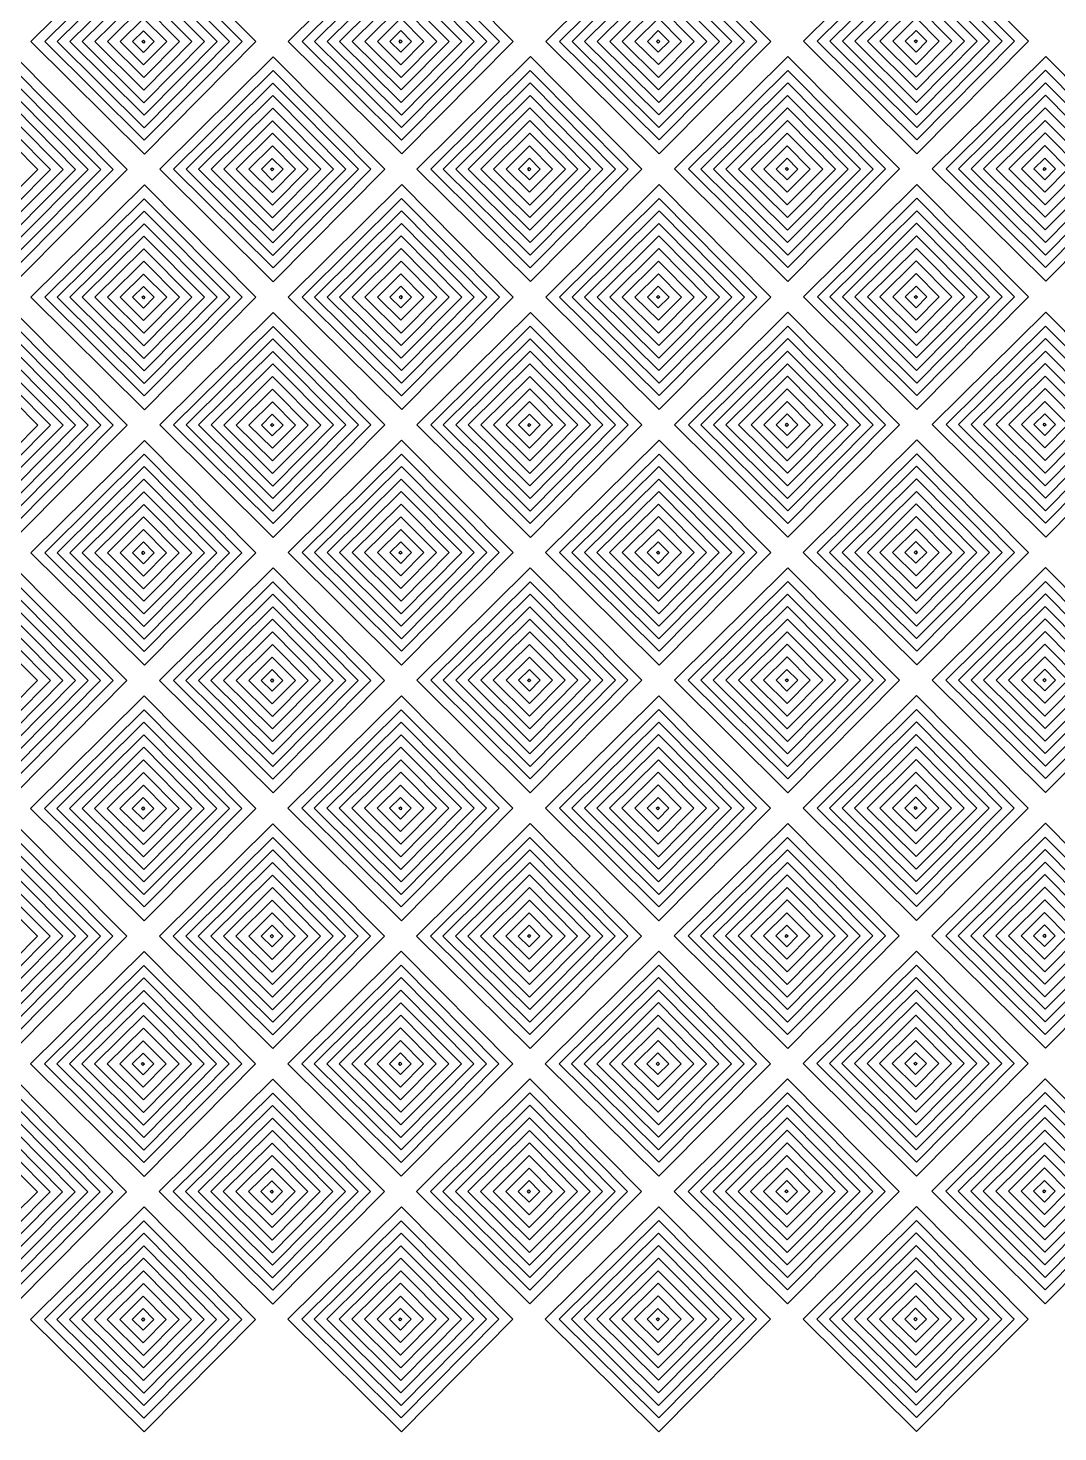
# Model space of a CAD drawing. Extents: x 32.9 to 110, y 167.1 to 219.6.
# Drawn here: x 69.25 to 88.67, y 167.11 to 193.59 of the extents above; entities that cross this region are included whole.
import ezdxf

# ---------------------------------------------------------------- set-up
doc = ezdxf.new("R2010")
doc.units = 0
doc.layers.add('Layer_1', color=7, linetype='CONTINUOUS')

msp = doc.modelspace()

# ---------------------------------------------------------------- linework, layer by layer
at = {"layer": 'Layer_1', "color": 7}
for points in [[(69.303586, 193.330631), (71.444123, 195.451624), (73.547528, 193.330631), (71.444123, 191.209384)], [(74.154842, 193.333879), (76.29537, 195.454879), (78.398783, 193.333879), (76.29537, 191.212631)], [(79.010527, 193.334794), (81.151065, 195.455794), (83.254478, 193.334794), (81.151065, 191.213554)], [(83.869883, 193.337824), (86.010413, 195.458816), (88.113825, 193.337824), (86.010413, 191.216576)], [(69.565966, 193.330616), (71.44179, 195.189319), (73.28508, 193.330616), (71.44179, 191.471696)], [(74.417221, 193.333864), (76.293045, 195.192566), (78.136335, 193.333864), (76.293045, 191.474936)], [(79.272915, 193.334779), (81.14874, 195.193481), (82.99203, 193.334779), (81.14874, 191.475859)], [(84.132262, 193.337809), (86.008087, 195.196511), (87.851377, 193.337809), (86.008087, 191.478881)], [(69.799898, 193.330601), (71.43972, 194.955454), (73.051096, 193.330601), (71.43972, 191.705554)], [(74.651153, 193.333849), (76.290967, 194.958701), (77.90235, 193.333849), (76.290967, 191.708801)], [(79.50684, 193.334771), (81.146662, 194.959616), (82.758045, 193.334771), (81.146662, 191.709724)], [(84.366195, 193.337794), (86.00601, 194.962646), (87.617392, 193.337794), (86.00601, 191.712746)], [(70.037761, 193.330586), (71.437605, 194.717651), (72.813173, 193.330586), (71.437605, 191.943356)], [(74.889016, 193.333834), (76.28886, 194.720899), (77.664428, 193.333834), (76.28886, 191.946604)], [(79.74471, 193.334749), (81.144548, 194.721821), (82.520115, 193.334749), (81.144548, 191.947519)], [(84.604057, 193.337779), (86.003895, 194.724844), (87.37947, 193.337779), (86.003895, 191.950549)], [(70.272562, 193.330571), (71.435521, 194.482916), (72.578319, 193.330571), (71.435521, 192.178091)], [(75.12381, 193.333819), (76.286775, 194.486164), (77.429565, 193.333819), (76.286775, 192.181339)], [(79.979505, 193.334734), (81.14247, 194.487086), (82.28526, 193.334734), (81.14247, 192.182254)], [(84.838853, 193.337764), (86.001818, 194.490109), (87.144607, 193.337764), (86.001818, 192.185284)], [(70.510733, 193.330556), (71.433414, 194.244806), (72.340081, 193.330556), (71.433414, 192.416194)], [(75.361987, 193.333804), (76.28466, 194.248061), (77.191335, 193.333804), (76.28466, 192.419441)], [(80.217682, 193.334719), (81.140355, 194.248976), (82.04703, 193.334719), (81.140355, 192.420364)], [(85.07703, 193.337749), (85.999703, 194.251999), (86.906378, 193.337749), (85.999703, 192.423386)], [(70.746975, 193.330541), (71.431298, 194.008616), (72.103739, 193.330541), (71.431298, 192.652391)], [(75.598222, 193.333789), (76.282545, 194.011864), (76.954995, 193.333789), (76.282545, 192.655639)], [(80.453918, 193.334704), (81.13824, 194.012779), (81.81069, 193.334704), (81.13824, 192.656554)], [(85.313265, 193.337734), (85.997587, 194.015809), (86.670038, 193.337734), (85.997587, 192.659584)], [(70.986967, 193.330526), (71.429123, 193.768646), (71.863607, 193.330526), (71.429123, 192.892354)], [(71.220712, 193.330511), (71.426963, 193.534879), (71.629635, 193.330511), (71.426963, 193.126121)], [(75.838215, 193.333774), (76.28037, 193.771894), (76.714853, 193.333774), (76.28037, 192.895601)], [(76.071967, 193.333759), (76.278217, 193.538119), (76.480882, 193.333759), (76.278217, 193.129361)], [(80.69391, 193.334689), (81.136065, 193.772809), (81.570548, 193.334689), (81.136065, 192.896524)], [(80.927662, 193.334674), (81.133905, 193.539041), (81.336578, 193.334674), (81.133905, 193.130284)], [(85.553258, 193.337719), (85.995413, 193.775831), (86.429895, 193.337719), (85.995413, 192.899546)], [(85.78701, 193.337704), (85.993252, 193.542064), (86.195925, 193.337704), (85.993252, 193.133306)], [(71.394429, 193.329521), (71.424204, 193.358996), (71.453454, 193.329521), (71.424204, 193.300046)], [(76.245675, 193.332769), (76.27545, 193.362244), (76.3047, 193.332769), (76.27545, 193.303294)], [(81.10137, 193.333691), (81.131145, 193.363166), (81.160395, 193.333691), (81.131145, 193.304216)], [(85.960718, 193.336714), (85.990492, 193.366189), (86.019742, 193.336714), (85.990492, 193.307239)], [(66.872221, 190.921189), (69.012758, 193.042189), (71.116164, 190.921189), (69.012758, 188.799941)], [(71.731568, 190.924219), (73.872106, 193.045211), (75.97551, 190.924219), (73.872106, 188.802971)], [(76.580888, 190.926694), (78.721418, 193.047694), (80.82483, 190.926694), (78.721418, 188.805446)], [(81.438517, 190.928381), (83.579048, 193.049374), (85.68246, 190.928381), (83.579048, 188.807134)], [(86.297865, 190.931411), (88.438395, 193.052404), (90.541808, 190.931411), (88.438395, 188.810156)], [(67.134608, 190.921174), (69.010432, 192.779876), (70.853722, 190.921174), (69.010432, 189.062246)], [(71.993956, 190.924204), (73.86978, 192.782899), (75.71307, 190.924204), (73.86978, 189.065276)], [(76.843267, 190.926679), (78.719092, 192.785381), (80.562382, 190.926679), (78.719092, 189.067751)], [(81.700897, 190.928366), (83.576722, 192.787069), (85.420012, 190.928366), (83.576722, 189.069439)], [(86.560245, 190.931389), (88.43607, 192.790091), (90.27936, 190.931389), (88.43607, 189.072469)], [(67.368533, 190.921159), (69.008355, 192.546011), (70.619731, 190.921159), (69.008355, 189.296111)], [(72.22788, 190.924189), (73.867702, 192.549034), (75.479077, 190.924189), (73.867702, 189.299141)], [(77.0772, 190.926664), (78.717015, 192.551516), (80.328397, 190.926664), (78.717015, 189.301624)], [(81.934822, 190.928351), (83.574645, 192.553204), (85.186028, 190.928351), (83.574645, 189.303304)], [(86.794178, 190.931381), (88.433993, 192.556226), (90.045375, 190.931381), (88.433993, 189.306334)], [(67.606396, 190.921144), (69.006242, 192.308209), (70.381808, 190.921144), (69.006242, 189.533914)], [(72.465751, 190.924174), (73.865595, 192.311231), (75.241155, 190.924174), (73.865595, 189.536936)], [(77.315062, 190.926649), (78.714907, 192.313714), (80.090475, 190.926649), (78.714907, 189.539419)], [(82.172693, 190.928336), (83.572538, 192.315401), (84.948098, 190.928336), (83.572538, 189.541106)], [(87.03204, 190.931359), (88.431885, 192.318424), (89.807453, 190.931359), (88.431885, 189.544129)], [(67.841199, 190.921129), (69.004164, 192.073474), (70.146953, 190.921129), (69.004164, 189.768649)], [(72.700547, 190.924159), (73.863511, 192.076504), (75.0063, 190.924159), (73.863511, 189.771671)], [(77.549858, 190.926634), (78.712823, 192.078979), (79.855612, 190.926634), (78.712823, 189.774154)], [(82.407488, 190.928321), (83.570452, 192.080666), (84.713242, 190.928321), (83.570452, 189.775834)], [(87.266835, 190.931344), (88.4298, 192.083696), (89.57259, 190.931344), (88.4298, 189.778864)], [(68.079376, 190.921114), (69.002048, 191.835364), (69.908715, 190.921114), (69.002048, 190.006751)], [(72.938723, 190.924144), (73.861396, 191.838394), (74.768063, 190.924144), (73.861396, 190.009781)], [(77.788035, 190.926619), (78.710708, 191.840869), (79.617383, 190.926619), (78.710708, 190.012256)], [(82.645665, 190.928306), (83.568338, 191.842556), (84.475013, 190.928306), (83.568338, 190.013944)], [(87.505012, 190.931329), (88.427685, 191.845586), (89.33436, 190.931329), (88.427685, 190.016974)], [(68.315611, 190.921099), (68.999933, 191.599174), (69.672376, 190.921099), (68.999933, 190.242949)], [(73.174959, 190.924129), (73.859281, 191.602196), (74.531732, 190.924129), (73.859281, 190.245971)], [(78.02427, 190.926604), (78.708592, 191.604671), (79.381043, 190.926604), (78.708592, 190.248454)], [(82.8819, 190.928291), (83.566223, 191.606359), (84.238673, 190.928291), (83.566223, 190.250141)], [(87.741255, 190.931314), (88.42557, 191.609389), (89.09802, 190.931314), (88.42557, 190.253164)], [(68.555604, 190.921084), (68.997758, 191.359204), (69.432241, 190.921084), (68.997758, 190.482911)], [(73.414951, 190.924106), (73.857106, 191.362226), (74.291588, 190.924106), (73.857106, 190.485941)], [(78.264263, 190.926589), (78.706418, 191.364709), (79.1409, 190.926589), (78.706418, 190.488416)], [(78.498015, 190.926574), (78.704265, 191.130934), (78.906937, 190.926574), (78.704265, 190.722176)], [(83.121893, 190.928276), (83.564048, 191.366396), (83.99853, 190.928276), (83.564048, 190.490104)], [(83.355645, 190.928261), (83.561895, 191.132621), (83.764567, 190.928261), (83.561895, 190.723864)], [(87.981247, 190.931299), (88.423395, 191.369419), (88.857885, 190.931299), (88.423395, 190.493126)], [(88.214992, 190.931284), (88.421243, 191.135651), (88.623915, 190.931284), (88.421243, 190.726894)], [(73.648694, 190.924091), (73.854946, 191.128459), (74.057619, 190.924091), (73.854946, 190.719701)], [(73.822411, 190.923109), (73.852186, 190.952584), (73.881436, 190.923109), (73.852186, 190.893634)], [(78.671723, 190.925584), (78.701497, 190.955059), (78.730747, 190.925584), (78.701497, 190.896109)], [(83.529353, 190.927271), (83.559128, 190.956746), (83.588378, 190.927271), (83.559128, 190.897796)], [(88.3887, 190.930301), (88.418475, 190.959776), (88.447725, 190.930301), (88.418475, 190.900826)], [(69.303759, 188.509781), (71.444296, 190.630774), (73.547694, 188.509781), (71.444296, 186.388534)], [(74.155006, 188.513029), (76.295535, 190.634021), (78.398948, 188.513029), (76.295535, 186.391781)], [(79.010693, 188.513944), (81.15123, 190.634944), (83.254635, 188.513944), (81.15123, 186.392696)], [(83.870047, 188.516974), (86.010577, 190.637966), (88.11399, 188.516974), (86.010577, 186.395726)], [(69.566139, 188.509766), (71.441963, 190.368469), (73.285246, 188.509766), (71.441963, 186.650839)], [(74.417386, 188.513014), (76.29321, 190.371716), (78.1365, 188.513014), (76.29321, 186.654086)], [(79.27308, 188.513929), (81.148905, 190.372631), (82.992195, 188.513929), (81.148905, 186.655001)], [(84.132428, 188.516959), (86.008252, 190.375661), (87.851542, 188.516959), (86.008252, 186.658031)], [(69.800071, 188.509751), (71.439892, 190.134596), (73.051261, 188.509751), (71.439892, 186.884704)], [(74.651318, 188.512999), (76.291133, 190.137851), (77.902515, 188.512999), (76.291133, 186.887951)], [(79.507005, 188.513914), (81.146828, 190.138766), (82.758202, 188.513914), (81.146828, 186.888874)], [(84.366353, 188.516944), (86.006175, 190.141789), (87.617558, 188.516944), (86.006175, 186.891896)], [(70.037934, 188.509736), (71.437777, 189.896801), (72.813338, 188.509736), (71.437777, 187.122506)], [(74.889181, 188.512984), (76.289025, 189.900049), (77.664585, 188.512984), (76.289025, 187.125746)], [(79.744875, 188.513899), (81.14472, 189.900964), (82.52028, 188.513899), (81.14472, 187.126669)], [(84.604222, 188.516929), (86.00406, 189.903994), (87.379627, 188.516929), (86.00406, 187.129691)], [(70.272735, 188.509721), (71.435694, 189.662066), (72.578483, 188.509721), (71.435694, 187.357234)], [(75.123975, 188.512969), (76.28694, 189.665314), (77.42973, 188.512969), (76.28694, 187.360489)], [(79.97967, 188.513884), (81.142635, 189.666229), (82.285425, 188.513884), (81.142635, 187.361404)], [(84.839017, 188.516914), (86.001982, 189.669259), (87.144772, 188.516914), (86.001982, 187.364426)], [(70.510906, 188.509706), (71.433587, 189.423956), (72.340253, 188.509706), (71.433587, 187.595344)], [(75.362153, 188.512954), (76.284825, 189.427204), (77.1915, 188.512954), (76.284825, 187.598591)], [(80.217848, 188.513869), (81.14052, 189.428126), (82.047195, 188.513869), (81.14052, 187.599506)], [(85.077195, 188.516899), (85.999868, 189.431149), (86.906543, 188.516899), (85.999868, 187.602536)], [(70.747148, 188.509691), (71.431471, 189.187759), (72.103913, 188.509691), (71.431471, 187.831534)], [(75.598388, 188.512939), (76.28271, 189.191006), (76.95516, 188.512939), (76.28271, 187.834781)], [(80.454082, 188.513854), (81.138405, 189.191929), (81.810847, 188.513854), (81.138405, 187.835704)], [(85.31343, 188.516884), (85.997752, 189.194951), (86.670203, 188.516884), (85.997752, 187.838726)], [(70.98714, 188.509676), (71.429296, 188.947796), (71.863771, 188.509676), (71.429296, 188.071504)], [(75.83838, 188.512924), (76.280535, 188.951036), (76.715018, 188.512924), (76.280535, 188.074751)], [(80.694075, 188.513839), (81.13623, 188.951959), (81.570713, 188.513839), (81.13623, 188.075666)], [(85.553422, 188.516869), (85.995577, 188.954981), (86.43006, 188.516869), (85.995577, 188.078696)], [(71.220885, 188.509654), (71.427135, 188.714021), (71.629807, 188.509654), (71.427135, 188.305264)], [(71.394593, 188.508671), (71.424368, 188.538146), (71.453618, 188.508671), (71.424368, 188.479196)], [(76.072132, 188.512909), (76.278382, 188.717269), (76.481047, 188.512909), (76.278382, 188.308511)], [(76.24584, 188.511919), (76.275615, 188.541394), (76.304865, 188.511919), (76.275615, 188.482444)], [(80.92782, 188.513824), (81.13407, 188.718184), (81.336743, 188.513824), (81.13407, 188.309434)], [(81.101535, 188.512841), (81.13131, 188.542316), (81.16056, 188.512841), (81.13131, 188.483366)], [(85.787175, 188.516846), (85.993418, 188.721214), (86.19609, 188.516846), (85.993418, 188.312456)], [(85.960882, 188.515864), (85.990657, 188.545339), (86.019907, 188.515864), (85.990657, 188.486389)], [(66.872221, 186.098006), (69.012758, 188.218999), (71.11617, 186.098006), (69.012758, 183.976759)], [(71.731576, 186.101029), (73.872097, 188.222029), (75.97551, 186.101029), (73.872097, 183.979781)], [(76.58088, 186.103511), (78.72141, 188.224504), (80.824822, 186.103511), (78.72141, 183.982264)], [(81.43851, 186.105199), (83.57904, 188.226191), (85.682453, 186.105199), (83.57904, 183.983951)], [(86.297858, 186.108221), (88.438395, 188.229214), (90.5418, 186.108221), (88.438395, 183.986974)], [(67.134608, 186.097991), (69.010432, 187.956694), (70.853722, 186.097991), (69.010432, 184.239064)], [(71.993956, 186.101014), (73.869774, 187.959716), (75.713063, 186.101014), (73.869774, 184.242094)], [(76.84326, 186.103496), (78.719085, 187.962191), (80.562375, 186.103496), (78.719085, 184.244569)], [(81.70089, 186.105176), (83.576715, 187.963879), (85.420005, 186.105176), (83.576715, 184.246256)], [(86.560237, 186.108206), (88.436062, 187.966909), (90.279352, 186.108206), (88.436062, 184.249286)], [(67.368533, 186.097976), (69.008355, 187.722821), (70.619731, 186.097976), (69.008355, 184.472929)], [(72.227888, 186.100999), (73.867696, 187.725851), (75.479078, 186.100999), (73.867696, 184.475959)], [(77.077192, 186.103481), (78.717007, 187.728326), (80.32839, 186.103481), (78.717007, 184.478434)], [(81.934822, 186.105169), (83.574637, 187.730014), (85.18602, 186.105169), (83.574637, 184.480121)], [(86.79417, 186.108191), (88.433993, 187.733044), (90.045367, 186.108191), (88.433993, 184.483144)], [(67.606404, 186.097961), (69.006248, 187.485026), (70.381808, 186.097961), (69.006248, 184.710724)], [(72.465751, 186.100984), (73.865589, 187.488049), (75.241148, 186.100984), (73.865589, 184.713754)], [(77.315055, 186.103466), (78.7149, 187.490531), (80.090468, 186.103466), (78.7149, 184.716229)], [(82.172685, 186.105146), (83.57253, 187.492219), (84.94809, 186.105146), (83.57253, 184.717916)], [(87.032032, 186.108176), (88.431877, 187.495241), (89.807445, 186.108176), (88.431877, 184.720946)], [(67.841199, 186.097946), (69.004164, 187.250291), (70.146953, 186.097946), (69.004164, 184.945459)], [(72.700538, 186.100969), (73.863503, 187.253314), (75.006293, 186.100969), (73.863503, 184.948489)], [(77.54985, 186.103451), (78.712815, 187.255796), (79.855605, 186.103451), (78.712815, 184.950971)], [(82.40748, 186.105139), (83.570445, 187.257484), (84.713242, 186.105139), (83.570445, 184.952651)], [(87.266835, 186.108161), (88.429793, 187.260506), (89.57259, 186.108161), (88.429793, 184.955681)], [(68.079376, 186.097931), (69.002048, 187.012181), (69.908723, 186.097931), (69.002048, 185.183569)], [(72.938715, 186.100954), (73.861388, 187.015211), (74.768063, 186.100954), (73.861388, 185.186591)], [(77.788027, 186.103436), (78.710707, 187.017686), (79.617375, 186.103436), (78.710707, 185.189074)], [(82.645657, 186.105124), (83.568337, 187.019374), (84.475005, 186.105124), (83.568337, 185.190761)], [(87.505005, 186.108146), (88.427685, 187.022396), (89.334352, 186.108146), (88.427685, 185.193784)], [(68.315611, 186.097916), (68.999933, 186.775984), (69.672382, 186.097916), (68.999933, 185.419766)], [(73.174951, 186.100939), (73.859273, 186.779014), (74.531723, 186.100939), (73.859273, 185.422789)], [(78.02427, 186.103414), (78.708585, 186.781489), (79.381035, 186.103414), (78.708585, 185.425264)], [(82.8819, 186.105101), (83.566215, 186.783176), (84.238665, 186.105101), (83.566215, 185.426951)], [(87.741248, 186.108131), (88.42557, 186.786206), (89.098013, 186.108131), (88.42557, 185.429981)], [(68.555604, 186.097901), (68.997758, 186.536014), (69.432241, 186.097901), (68.997758, 185.659729)], [(73.414943, 186.100924), (73.857097, 186.539044), (74.291581, 186.100924), (73.857097, 185.662751)], [(78.264263, 186.103406), (78.70641, 186.541519), (79.1409, 186.103406), (78.70641, 185.665234)], [(83.121893, 186.105086), (83.56404, 186.543206), (83.99853, 186.105086), (83.56404, 185.666921)], [(87.98124, 186.108116), (88.423395, 186.546236), (88.857878, 186.108116), (88.423395, 185.669944)], [(73.648694, 186.100909), (73.854946, 186.305276), (74.057611, 186.100909), (73.854946, 185.896519)], [(73.822402, 186.099926), (73.852177, 186.129401), (73.881428, 186.099926), (73.852177, 186.070451)], [(78.498007, 186.103384), (78.704258, 186.307751), (78.90693, 186.103384), (78.704258, 185.898994)], [(78.671715, 186.102401), (78.70149, 186.131876), (78.73074, 186.102401), (78.70149, 186.072926)], [(83.355638, 186.105071), (83.561888, 186.309439), (83.76456, 186.105071), (83.561888, 185.900681)], [(83.529345, 186.104089), (83.55912, 186.133564), (83.58837, 186.104089), (83.55912, 186.074614)], [(88.214985, 186.108101), (88.421235, 186.312461), (88.623908, 186.108101), (88.421235, 185.903704)], [(88.388693, 186.107111), (88.418467, 186.136586), (88.447717, 186.107111), (88.418467, 186.077636)], [(69.301748, 183.690596), (71.442294, 185.811589), (73.54569, 183.690596), (71.442294, 181.569349)], [(74.153004, 183.693844), (76.293532, 185.814836), (78.396945, 183.693844), (76.293532, 181.572596)], [(79.00869, 183.694759), (81.149227, 185.815751), (83.25264, 183.694759), (81.149227, 181.573511)], [(83.868045, 183.697789), (86.008575, 185.818781), (88.111987, 183.697789), (86.008575, 181.576534)], [(69.564128, 183.690581), (71.43996, 185.549284), (73.283243, 183.690581), (71.43996, 181.831654)], [(69.798068, 183.690566), (71.437891, 185.315411), (73.049258, 183.690566), (71.437891, 182.065519)], [(74.415384, 183.693821), (76.291207, 185.552524), (78.134497, 183.693821), (76.291207, 181.834901)], [(74.649316, 183.693814), (76.28913, 185.318666), (77.900513, 183.693814), (76.28913, 182.068766)], [(79.271078, 183.694744), (81.146902, 185.553446), (82.990192, 183.694744), (81.146902, 181.835816)], [(79.505003, 183.694729), (81.144825, 185.319581), (82.756208, 183.694729), (81.144825, 182.069681)], [(84.130425, 183.697766), (86.00625, 185.556469), (87.84954, 183.697766), (86.00625, 181.838846)], [(84.364357, 183.697751), (86.004172, 185.322604), (87.615555, 183.697751), (86.004172, 182.072711)], [(70.035923, 183.690551), (71.435775, 185.077616), (72.811336, 183.690551), (71.435775, 182.303314)], [(74.887179, 183.693791), (76.287022, 185.080864), (77.66259, 183.693791), (76.287022, 182.306561)], [(79.742873, 183.694714), (81.14271, 185.081779), (82.518278, 183.694714), (81.14271, 182.307484)], [(84.60222, 183.697736), (86.002058, 185.084809), (87.377633, 183.697736), (86.002058, 182.310506)], [(70.270733, 183.690536), (71.433689, 184.842881), (72.576481, 183.690536), (71.433689, 182.538049)], [(75.121972, 183.693784), (76.284937, 184.846129), (77.427727, 183.693784), (76.284937, 182.541296)], [(79.977667, 183.694699), (81.140632, 184.847044), (82.283422, 183.694699), (81.140632, 182.542211)], [(84.837015, 183.697721), (85.99998, 184.850074), (87.14277, 183.697721), (85.99998, 182.545241)], [(70.508903, 183.690521), (71.431582, 184.604771), (72.338251, 183.690521), (71.431582, 182.776159)], [(75.36015, 183.693769), (76.282823, 184.608019), (77.189498, 183.693769), (76.282823, 182.779406)], [(80.215845, 183.694684), (81.138518, 184.608934), (82.045192, 183.694684), (81.138518, 182.780321)], [(85.075192, 183.697706), (85.997865, 184.611964), (86.90454, 183.697706), (85.997865, 182.783351)], [(70.745145, 183.690506), (71.429469, 184.368574), (72.10191, 183.690506), (71.429469, 183.012349)], [(75.596385, 183.693746), (76.280708, 184.371821), (76.953158, 183.693746), (76.280708, 183.015596)], [(80.45208, 183.694669), (81.136403, 184.372744), (81.808853, 183.694669), (81.136403, 183.016519)], [(85.311428, 183.697691), (85.99575, 184.375766), (86.6682, 183.697691), (85.99575, 183.019541)], [(70.985138, 183.690484), (71.427294, 184.128604), (71.861775, 183.690484), (71.427294, 183.252319)], [(75.836377, 183.693731), (76.278533, 184.131851), (76.713015, 183.693731), (76.278533, 183.255566)], [(80.692072, 183.694654), (81.134227, 184.132774), (81.56871, 183.694654), (81.134227, 183.256481)], [(85.55142, 183.697676), (85.993575, 184.135796), (86.428058, 183.697676), (85.993575, 183.259504)], [(71.218883, 183.690469), (71.425133, 183.894836), (71.627805, 183.690469), (71.425133, 183.486079)], [(71.392597, 183.689486), (71.422372, 183.718961), (71.451622, 183.689486), (71.422372, 183.660011)], [(76.07013, 183.693716), (76.27638, 183.898084), (76.479045, 183.693716), (76.27638, 183.489326)], [(76.243837, 183.692734), (76.273612, 183.722209), (76.302863, 183.692734), (76.273612, 183.663259)], [(80.925825, 183.694631), (81.132068, 183.898999), (81.33474, 183.694631), (81.132068, 183.490249)], [(81.099533, 183.693649), (81.129307, 183.723124), (81.158558, 183.693649), (81.129307, 183.664174)], [(85.785173, 183.697661), (85.991415, 183.902029), (86.194087, 183.697661), (85.991415, 183.493271)], [(85.95888, 183.696679), (85.988655, 183.726154), (86.017905, 183.696679), (85.988655, 183.667204)], [(66.870391, 181.281154), (69.010928, 183.402146), (71.114333, 181.281154), (69.010928, 179.159906)], [(71.729738, 181.284176), (73.870268, 183.405176), (75.973673, 181.284176), (73.870268, 179.162929)], [(76.57905, 181.286659), (78.71958, 183.407651), (80.822992, 181.286659), (78.71958, 179.165404)], [(81.43668, 181.288346), (83.57721, 183.409339), (85.680622, 181.288346), (83.57721, 179.167091)], [(86.296027, 181.291369), (88.436557, 183.412361), (90.53997, 181.291369), (88.436557, 179.170121)], [(67.132771, 181.281139), (69.008602, 183.139834), (70.851892, 181.281139), (69.008602, 179.422211)], [(71.992126, 181.284161), (73.867942, 183.142864), (75.711232, 181.284161), (73.867942, 179.425241)], [(76.84143, 181.286644), (78.717255, 183.145339), (80.560545, 181.286644), (78.717255, 179.427716)], [(81.69906, 181.288331), (83.574885, 183.147026), (85.418175, 181.288331), (83.574885, 179.429404)], [(86.558408, 181.291354), (88.434232, 183.150056), (90.277522, 181.291354), (88.434232, 179.432426)], [(67.366703, 181.281124), (69.006525, 182.905969), (70.617901, 181.281124), (69.006525, 179.656076)], [(67.604567, 181.281109), (69.00441, 182.668174), (70.379978, 181.281109), (69.00441, 179.893871)], [(72.226051, 181.284146), (73.865864, 182.908999), (75.47724, 181.284146), (73.865864, 179.659099)], [(72.463913, 181.284131), (73.863758, 182.671196), (75.239317, 181.284131), (73.863758, 179.896901)], [(77.075362, 181.286621), (78.715177, 182.911474), (80.32656, 181.286621), (78.715177, 179.661581)], [(77.313225, 181.286614), (78.71307, 182.673679), (80.088638, 181.286614), (78.71307, 179.899376)], [(81.932985, 181.288309), (83.572807, 182.913161), (85.18419, 181.288309), (83.572807, 179.663269)], [(82.170855, 181.288301), (83.5707, 182.675359), (84.94626, 181.288301), (83.5707, 179.901064)], [(86.79234, 181.291339), (88.432155, 182.916191), (90.043537, 181.291339), (88.432155, 179.666291)], [(87.030203, 181.291324), (88.430048, 182.678389), (89.805615, 181.291324), (88.430048, 179.904094)], [(67.839367, 181.281094), (69.002332, 182.433439), (70.145124, 181.281094), (69.002332, 180.128606)], [(72.698709, 181.284116), (73.861673, 182.436461), (75.004463, 181.284116), (73.861673, 180.131636)], [(77.54802, 181.286599), (78.710985, 182.438944), (79.853775, 181.286599), (78.710985, 180.134111)], [(82.40565, 181.288279), (83.568615, 182.440631), (84.711405, 181.288279), (83.568615, 180.135799)], [(87.264997, 181.291309), (88.427962, 182.443654), (89.570752, 181.291309), (88.427962, 180.138821)], [(68.077546, 181.281079), (69.000219, 182.195329), (69.906886, 181.281079), (69.000219, 180.366716)], [(72.936886, 181.284101), (73.859558, 182.198351), (74.766225, 181.284101), (73.859558, 180.369739)], [(77.786198, 181.286584), (78.70887, 182.200834), (79.615545, 181.286584), (78.70887, 180.372221)], [(82.643828, 181.288264), (83.5665, 182.202521), (84.473175, 181.288264), (83.5665, 180.373909)], [(87.503175, 181.291294), (88.425848, 182.205544), (89.332523, 181.291294), (88.425848, 180.376931)], [(68.31378, 181.281064), (68.998103, 181.959131), (69.670544, 181.281064), (68.998103, 180.602906)], [(73.173121, 181.284086), (73.857443, 181.962161), (74.529894, 181.284086), (73.857443, 180.605936)], [(78.022433, 181.286569), (78.706755, 181.964636), (79.379205, 181.286569), (78.706755, 180.608411)], [(82.880062, 181.288249), (83.564385, 181.966324), (84.236835, 181.288249), (83.564385, 180.610099)], [(87.739418, 181.291279), (88.423732, 181.969346), (89.096182, 181.291279), (88.423732, 180.613121)], [(68.553772, 181.281041), (68.995928, 181.719161), (69.430411, 181.281041), (68.995928, 180.842876)], [(73.413113, 181.284071), (73.855268, 181.722191), (74.289751, 181.284071), (73.855268, 180.845899)], [(78.262425, 181.286546), (78.70458, 181.724666), (79.139063, 181.286546), (78.70458, 180.848381)], [(83.120055, 181.288234), (83.56221, 181.726354), (83.996693, 181.288234), (83.56221, 180.850061)], [(87.97941, 181.291264), (88.421558, 181.729384), (88.856047, 181.291264), (88.421558, 180.853091)], [(73.646859, 181.284056), (73.853109, 181.488416), (74.055782, 181.284056), (73.853109, 181.079666)], [(78.496178, 181.286531), (78.702427, 181.490899), (78.9051, 181.286531), (78.702427, 181.082141)], [(83.353807, 181.288219), (83.560057, 181.492586), (83.76273, 181.288219), (83.560057, 181.083829)], [(88.213155, 181.291241), (88.419405, 181.495609), (88.622078, 181.291241), (88.419405, 181.086851)], [(73.820573, 181.283074), (73.850348, 181.312549), (73.879598, 181.283074), (73.850348, 181.253599)], [(78.669885, 181.285549), (78.69966, 181.315024), (78.72891, 181.285549), (78.69966, 181.256074)], [(83.527515, 181.287236), (83.55729, 181.316711), (83.58654, 181.287236), (83.55729, 181.257761)], [(88.386862, 181.290259), (88.416637, 181.319734), (88.445887, 181.290259), (88.416637, 181.260784)], [(69.298284, 178.871044), (71.438822, 180.992036), (73.542219, 178.871044), (71.438822, 176.749796)], [(74.149531, 178.874291), (76.29006, 180.995284), (78.393473, 178.874291), (76.29006, 176.753044)], [(79.005218, 178.875206), (81.145755, 180.996206), (83.249167, 178.875206), (81.145755, 176.753959)], [(83.86458, 178.878236), (86.005102, 180.999229), (88.108515, 178.878236), (86.005102, 176.756989)], [(69.560664, 178.871029), (71.436496, 180.729731), (73.279771, 178.871029), (71.436496, 177.012101)], [(74.411911, 178.874276), (76.287735, 180.732979), (78.131025, 178.874276), (76.287735, 177.015349)], [(79.267612, 178.875191), (81.14343, 180.733894), (82.98672, 178.875191), (81.14343, 177.016271)], [(84.12696, 178.878221), (86.002778, 180.736916), (87.846068, 178.878221), (86.002778, 177.019294)], [(69.794596, 178.871014), (71.434426, 180.495866), (73.045786, 178.871014), (71.434426, 177.245966)], [(74.645843, 178.874261), (76.285657, 180.499106), (77.89704, 178.874261), (76.285657, 177.249214)], [(79.50153, 178.875176), (81.141352, 180.500029), (82.752727, 178.875176), (81.141352, 177.250129)], [(84.360878, 178.878206), (86.0007, 180.503051), (87.61209, 178.878206), (86.0007, 177.253159)], [(70.032459, 178.870999), (71.432311, 180.258064), (72.807863, 178.870999), (71.432311, 177.483761)], [(70.267268, 178.870984), (71.430219, 180.023329), (72.573008, 178.870984), (71.430219, 177.718504)], [(74.883706, 178.874246), (76.28355, 180.261311), (77.65911, 178.874246), (76.28355, 177.487016)], [(75.1185, 178.874231), (76.281465, 180.026576), (77.424255, 178.874231), (76.281465, 177.721744)], [(79.739407, 178.875161), (81.139245, 180.262226), (82.514805, 178.875161), (81.139245, 177.487931)], [(79.974195, 178.875146), (81.137168, 180.027491), (82.279957, 178.875146), (81.137168, 177.722666)], [(84.598755, 178.878191), (85.998593, 180.265256), (87.374152, 178.878191), (85.998593, 177.490954)], [(84.83355, 178.878176), (85.996515, 180.030521), (87.139297, 178.878176), (85.996515, 177.725689)], [(70.505431, 178.870969), (71.428111, 179.785219), (72.334778, 178.870969), (71.428111, 177.956606)], [(75.356678, 178.874216), (76.27935, 179.788466), (77.186025, 178.874216), (76.27935, 177.959854)], [(80.212373, 178.875131), (81.135053, 179.789381), (82.04172, 178.875131), (81.135053, 177.960776)], [(85.07172, 178.878161), (85.994393, 179.792411), (86.901068, 178.878161), (85.994393, 177.963799)], [(70.741681, 178.870954), (71.425996, 179.549021), (72.098437, 178.870954), (71.425996, 178.192796)], [(75.592912, 178.874201), (76.277235, 179.552269), (76.949685, 178.874201), (76.277235, 178.196044)], [(80.448607, 178.875116), (81.13293, 179.553191), (81.80538, 178.875116), (81.13293, 178.196966)], [(85.307963, 178.878146), (85.992278, 179.556214), (86.664727, 178.878146), (85.992278, 178.199989)], [(70.981665, 178.870939), (71.423821, 179.309051), (71.858296, 178.870939), (71.423821, 178.432766)], [(75.832905, 178.874186), (76.27506, 179.312306), (76.709542, 178.874186), (76.27506, 178.436014)], [(80.688608, 178.875101), (81.130755, 179.313221), (81.565245, 178.875101), (81.130755, 178.436929)], [(85.547955, 178.878124), (85.990103, 179.316244), (86.424592, 178.878124), (85.990103, 178.439959)], [(71.215418, 178.870924), (71.421668, 179.075284), (71.624341, 178.870924), (71.421668, 178.666526)], [(76.066665, 178.874164), (76.272915, 179.078531), (76.475572, 178.874164), (76.272915, 178.669774)], [(80.922345, 178.875086), (81.128595, 179.079454), (81.331275, 178.875086), (81.128595, 178.670696)], [(85.7817, 178.878109), (85.987943, 179.082476), (86.190623, 178.878109), (85.987943, 178.673719)], [(71.389118, 178.869934), (71.418893, 178.899409), (71.448143, 178.869934), (71.418893, 178.840459)], [(76.240365, 178.873181), (76.27014, 178.902656), (76.29939, 178.873181), (76.27014, 178.843706)], [(81.09606, 178.874104), (81.125835, 178.903579), (81.155085, 178.874104), (81.125835, 178.844629)], [(85.955407, 178.877126), (85.985182, 178.906601), (86.014432, 178.877126), (85.985182, 178.847651)], [(66.866746, 176.459269), (69.007283, 178.580261), (71.110695, 176.459269), (69.007283, 174.338021)], [(71.726101, 176.462291), (73.866631, 178.583291), (75.970035, 176.462291), (73.866631, 174.341044)], [(76.575405, 176.464774), (78.715942, 178.585766), (80.819347, 176.464774), (78.715942, 174.343526)], [(81.433035, 176.466461), (83.573565, 178.587454), (85.676985, 176.466461), (83.573565, 174.345214)], [(86.292383, 176.469484), (88.43292, 178.590484), (90.536333, 176.469484), (88.43292, 174.348236)], [(67.129134, 176.459254), (69.004966, 178.317949), (70.848247, 176.459254), (69.004966, 174.600326)], [(71.988481, 176.462276), (73.864299, 178.320979), (75.707588, 176.462276), (73.864299, 174.603356)], [(76.837785, 176.464759), (78.71361, 178.323454), (80.5569, 176.464759), (78.71361, 174.605831)], [(81.695415, 176.466446), (83.571247, 178.325141), (85.414537, 176.466446), (83.571247, 174.607519)], [(86.554763, 176.469469), (88.430595, 178.328171), (90.273885, 176.469469), (88.430595, 174.610541)], [(67.363066, 176.459239), (69.00288, 178.084091), (70.614256, 176.459239), (69.00288, 174.834191)], [(72.222413, 176.462261), (73.862222, 178.087114), (75.473602, 176.462261), (73.862222, 174.837221)], [(77.071725, 176.464744), (78.711532, 178.089589), (80.322915, 176.464744), (78.711532, 174.839696)], [(81.929348, 176.466431), (83.56917, 178.091276), (85.180545, 176.466431), (83.56917, 174.841384)], [(86.788695, 176.469454), (88.428525, 178.094306), (90.039893, 176.469454), (88.428525, 174.844406)], [(67.600929, 176.459224), (69.000772, 177.846289), (70.376333, 176.459224), (69.000772, 175.071986)], [(72.460277, 176.462246), (73.860114, 177.849311), (75.23568, 176.462246), (73.860114, 175.075016)], [(77.30958, 176.464729), (78.709425, 177.851794), (80.084993, 176.464729), (78.709425, 175.077491)], [(82.16721, 176.466416), (83.567063, 177.853481), (84.942615, 176.466416), (83.567063, 175.079179)], [(87.026557, 176.469439), (88.42641, 177.856504), (89.80197, 176.469439), (88.42641, 175.082209)], [(67.835722, 176.459209), (68.998689, 177.611554), (70.141478, 176.459209), (68.998689, 175.306721)], [(68.073901, 176.459194), (68.996573, 177.373444), (69.903248, 176.459194), (68.996573, 175.544831)], [(72.695063, 176.462231), (73.858028, 177.614576), (75.000817, 176.462231), (73.858028, 175.309751)], [(72.933248, 176.462216), (73.855913, 177.376474), (74.762596, 176.462216), (73.855913, 175.547861)], [(77.544375, 176.464714), (78.70734, 177.617059), (79.850137, 176.464714), (78.70734, 175.312226)], [(77.78256, 176.464699), (78.705233, 177.378949), (79.611908, 176.464699), (78.705233, 175.550336)], [(82.402005, 176.466394), (83.56497, 177.618746), (84.707767, 176.466394), (83.56497, 175.313914)], [(82.640182, 176.466379), (83.562862, 177.380636), (84.46953, 176.466379), (83.562862, 175.552024)], [(87.261368, 176.469424), (88.424318, 177.621769), (89.567115, 176.469424), (88.424318, 175.316944)], [(87.49953, 176.469409), (88.42221, 177.383659), (89.328877, 176.469409), (88.42221, 175.555046)], [(68.310136, 176.459179), (68.994458, 177.137246), (69.666907, 176.459179), (68.994458, 175.781021)], [(73.169476, 176.462201), (73.853806, 177.140276), (74.526249, 176.462201), (73.853806, 175.784051)], [(78.018795, 176.464684), (78.703117, 177.142751), (79.37556, 176.464684), (78.703117, 175.786526)], [(82.876432, 176.466371), (83.56074, 177.144439), (84.233197, 176.466371), (83.56074, 175.788214)], [(87.73578, 176.469394), (88.420095, 177.147461), (89.092545, 176.469394), (88.420095, 175.791244)], [(68.550129, 176.459164), (68.992283, 176.897276), (69.426766, 176.459164), (68.992283, 176.020991)], [(73.409468, 176.462186), (73.851631, 176.900306), (74.286106, 176.462186), (73.851631, 176.024014)], [(78.258787, 176.464669), (78.700942, 176.902781), (79.135425, 176.464669), (78.700942, 176.026496)], [(83.116425, 176.466349), (83.558565, 176.904469), (83.993055, 176.466349), (83.558565, 176.028176)], [(87.975773, 176.469379), (88.41792, 176.907499), (88.852402, 176.469379), (88.41792, 176.031206)], [(73.64322, 176.462171), (73.84947, 176.666539), (74.052136, 176.462171), (73.84947, 176.257781)], [(78.492533, 176.464646), (78.698783, 176.669014), (78.901455, 176.464646), (78.698783, 176.260256)], [(83.350162, 176.466334), (83.556413, 176.670701), (83.759093, 176.466334), (83.556413, 176.261944)], [(88.209518, 176.469364), (88.415768, 176.673724), (88.61844, 176.469364), (88.415768, 176.264966)], [(73.816928, 176.461189), (73.846703, 176.490664), (73.875953, 176.461189), (73.846703, 176.431714)], [(78.666247, 176.463664), (78.696022, 176.493139), (78.725272, 176.463664), (78.696022, 176.434189)], [(83.52387, 176.465351), (83.553645, 176.494826), (83.582895, 176.465351), (83.553645, 176.435876)], [(88.383218, 176.468374), (88.412993, 176.497849), (88.442242, 176.468374), (88.412993, 176.438899)], [(69.296273, 174.051859), (71.436819, 176.172851), (73.540215, 174.051859), (71.436819, 171.930611)], [(74.147529, 174.055106), (76.288058, 176.176099), (78.39147, 174.055106), (76.288058, 171.933851)], [(79.003223, 174.056021), (81.143753, 176.177021), (83.247165, 174.056021), (81.143753, 171.934774)], [(83.862578, 174.059044), (86.0031, 176.180044), (88.106513, 174.059044), (86.0031, 171.937796)], [(69.558654, 174.051844), (71.434493, 175.910539), (73.277768, 174.051844), (71.434493, 172.192916)], [(74.409909, 174.055091), (76.28574, 175.913794), (78.129023, 174.055091), (76.28574, 172.196164)], [(79.265602, 174.056006), (81.141427, 175.914709), (82.984717, 174.056006), (81.141427, 172.197079)], [(84.124958, 174.059036), (86.000775, 175.917731), (87.844065, 174.059036), (86.000775, 172.200109)], [(69.792593, 174.051829), (71.432416, 175.676681), (73.043784, 174.051829), (71.432416, 172.426781)], [(74.643841, 174.055076), (76.283655, 175.679921), (77.895038, 174.055076), (76.283655, 172.430029)], [(79.499527, 174.055991), (81.13935, 175.680844), (82.750732, 174.055991), (81.13935, 172.430944)], [(84.358882, 174.059014), (85.998697, 175.683866), (87.610088, 174.059014), (85.998697, 172.433974)], [(70.030449, 174.051806), (71.430308, 175.438879), (72.805861, 174.051806), (71.430308, 172.664576)], [(74.881704, 174.055054), (76.281555, 175.442126), (77.657115, 174.055054), (76.281555, 172.667824)], [(79.737398, 174.055976), (81.137235, 175.443041), (82.51281, 174.055976), (81.137235, 172.668739)], [(84.596753, 174.058999), (85.996583, 175.446071), (87.372165, 174.058999), (85.996583, 172.671769)], [(70.265266, 174.051791), (71.428215, 175.204144), (72.571007, 174.051791), (71.428215, 172.899311)], [(75.116498, 174.055046), (76.279462, 175.207391), (77.422252, 174.055046), (76.279462, 172.902559)], [(79.972192, 174.055961), (81.135157, 175.208306), (82.277955, 174.055961), (81.135157, 172.903481)], [(84.83154, 174.058984), (85.994512, 175.211336), (87.137303, 174.058984), (85.994512, 172.906504)], [(70.503428, 174.051784), (71.426108, 174.966034), (72.332776, 174.051784), (71.426108, 173.137421)], [(70.739678, 174.051769), (71.423994, 174.729836), (72.096443, 174.051769), (71.423994, 173.373611)], [(75.354675, 174.055031), (76.277348, 174.969281), (77.184022, 174.055031), (76.277348, 173.140669)], [(75.59091, 174.055016), (76.275233, 174.733084), (76.947683, 174.055016), (76.275233, 173.376859)], [(80.21037, 174.055946), (81.13305, 174.970196), (82.039725, 174.055946), (81.13305, 173.141584)], [(80.446605, 174.055931), (81.130927, 174.733999), (81.803378, 174.055931), (81.130927, 173.377774)], [(85.069717, 174.058969), (85.992397, 174.973226), (86.899072, 174.058969), (85.992397, 173.144614)], [(85.305953, 174.058954), (85.990275, 174.737029), (86.662725, 174.058954), (85.990275, 173.380804)], [(70.979671, 174.051754), (71.421817, 174.489866), (71.8563, 174.051754), (71.421817, 173.613581)], [(75.830903, 174.054994), (76.273058, 174.493114), (76.70754, 174.054994), (76.273058, 173.616829)], [(80.686598, 174.055916), (81.12876, 174.494036), (81.563243, 174.055916), (81.12876, 173.617744)], [(85.545952, 174.058939), (85.9881, 174.497059), (86.42259, 174.058939), (85.9881, 173.620766)], [(71.213408, 174.051731), (71.419658, 174.256099), (71.622338, 174.051731), (71.419658, 173.847341)], [(76.064662, 174.054979), (76.270913, 174.259346), (76.47357, 174.054979), (76.270913, 173.850589)], [(80.92035, 174.055901), (81.126593, 174.260261), (81.329265, 174.055901), (81.126593, 173.851504)], [(85.779697, 174.058924), (85.98594, 174.263291), (86.188613, 174.058924), (85.98594, 173.854534)], [(71.387123, 174.050749), (71.416897, 174.080224), (71.446147, 174.050749), (71.416897, 174.021274)], [(76.238362, 174.053996), (76.268137, 174.083471), (76.297387, 174.053996), (76.268137, 174.024521)], [(81.094065, 174.054911), (81.12384, 174.084386), (81.15309, 174.054911), (81.12384, 174.025436)], [(85.953412, 174.057941), (85.983187, 174.087416), (86.012438, 174.057941), (85.983187, 174.028466)], [(66.864916, 171.642416), (69.005453, 173.763409), (71.108857, 171.642416), (69.005453, 169.521161)], [(71.724263, 171.645439), (73.864793, 173.766439), (75.968198, 171.645439), (73.864793, 169.524191)], [(76.573575, 171.647921), (78.714105, 173.768914), (80.817518, 171.647921), (78.714105, 169.526666)], [(81.431213, 171.649601), (83.571735, 173.770601), (85.675148, 171.649601), (83.571735, 169.528354)], [(86.290552, 171.652631), (88.431083, 173.773631), (90.534502, 171.652631), (88.431083, 169.531384)], [(67.127296, 171.642401), (69.003128, 173.501096), (70.846426, 171.642401), (69.003128, 169.783474)], [(71.986649, 171.645424), (73.862467, 173.504126), (75.705757, 171.645424), (73.862467, 169.786496)], [(76.835955, 171.647899), (78.71178, 173.506601), (80.55507, 171.647899), (78.71178, 169.788979)], [(81.693592, 171.649586), (83.56941, 173.508289), (85.4127, 171.649586), (83.56941, 169.790666)], [(86.552932, 171.652616), (88.428757, 173.511319), (90.272055, 171.652616), (88.428757, 169.793689)], [(67.361228, 171.642386), (69.001058, 173.267231), (70.612426, 171.642386), (69.001058, 170.017339)], [(72.220576, 171.645409), (73.86039, 173.270261), (75.471765, 171.645409), (73.86039, 170.020361)], [(77.069887, 171.647891), (78.709702, 173.272736), (80.321085, 171.647891), (78.709702, 170.022844)], [(81.92751, 171.649579), (83.567333, 173.274424), (85.178723, 171.649579), (83.567333, 170.024531)], [(86.786865, 171.652601), (88.426687, 173.277454), (90.03807, 171.652601), (88.426687, 170.027554)], [(67.599092, 171.642371), (68.998935, 173.029436), (70.374503, 171.642371), (68.998935, 170.255134)], [(72.458439, 171.645394), (73.858282, 173.032459), (75.233842, 171.645394), (73.858282, 170.258164)], [(77.30775, 171.647876), (78.707595, 173.034941), (80.083163, 171.647876), (78.707595, 170.260639)], [(82.165387, 171.649556), (83.565225, 173.036621), (84.940785, 171.649556), (83.565225, 170.262326)], [(87.024735, 171.652586), (88.424572, 173.039651), (89.80014, 171.652586), (88.424572, 170.265356)], [(67.833892, 171.642356), (68.996857, 172.794701), (70.139649, 171.642356), (68.996857, 170.489869)], [(72.693234, 171.645379), (73.856199, 172.797724), (74.998988, 171.645379), (73.856199, 170.492891)], [(77.542545, 171.647854), (78.70551, 172.800206), (79.8483, 171.647854), (78.70551, 170.495374)], [(82.400182, 171.649541), (83.563147, 172.801886), (84.70593, 171.649541), (83.563147, 170.497061)], [(87.25953, 171.652571), (88.422495, 172.804916), (89.565277, 171.652571), (88.422495, 170.500091)], [(68.072071, 171.642341), (68.994744, 172.556591), (69.901411, 171.642341), (68.994744, 170.727979)], [(72.931411, 171.645364), (73.854083, 172.559621), (74.760758, 171.645364), (73.854083, 170.731001)], [(77.780722, 171.647846), (78.703395, 172.562096), (79.61007, 171.647846), (78.703395, 170.733484)], [(82.638352, 171.649526), (83.561025, 172.563784), (84.4677, 171.649526), (83.561025, 170.735164)], [(87.4977, 171.652556), (88.420373, 172.566806), (89.327048, 171.652556), (88.420373, 170.738194)], [(68.308305, 171.642319), (68.992628, 172.320394), (69.66507, 171.642319), (68.992628, 170.964169)], [(68.548297, 171.642304), (68.990454, 172.080424), (69.424934, 171.642304), (68.990454, 171.204139)], [(73.167646, 171.645349), (73.851968, 172.323424), (74.524417, 171.645349), (73.851968, 170.967199)], [(73.407639, 171.645334), (73.849793, 172.083454), (74.284276, 171.645334), (73.849793, 171.207161)], [(78.016958, 171.647824), (78.70128, 172.325899), (79.37373, 171.647824), (78.70128, 170.969674)], [(78.25695, 171.647809), (78.699105, 172.085929), (79.133588, 171.647809), (78.699105, 171.209644)], [(82.874595, 171.649511), (83.55891, 172.327586), (84.23136, 171.649511), (83.55891, 170.971361)], [(83.114587, 171.649496), (83.556735, 172.087616), (83.991218, 171.649496), (83.556735, 171.211324)], [(87.733942, 171.652541), (88.418257, 172.330609), (89.090715, 171.652541), (88.418257, 170.974391)], [(87.973943, 171.652526), (88.416083, 172.090639), (88.85058, 171.652526), (88.416083, 171.214354)], [(73.641382, 171.645319), (73.847633, 171.849679), (74.050307, 171.645319), (73.847633, 171.440921)], [(78.49071, 171.647794), (78.69696, 171.852161), (78.899625, 171.647794), (78.69696, 171.443404)], [(83.348332, 171.649481), (83.554583, 171.853849), (83.757255, 171.649481), (83.554583, 171.445091)], [(88.20768, 171.652511), (88.41393, 171.856871), (88.616602, 171.652511), (88.41393, 171.448114)], [(73.815098, 171.644329), (73.844873, 171.673804), (73.874123, 171.644329), (73.844873, 171.614854)], [(78.66441, 171.646811), (78.694185, 171.676286), (78.723435, 171.646811), (78.694185, 171.617336)], [(83.52204, 171.648499), (83.551815, 171.677974), (83.581065, 171.648499), (83.551815, 171.619024)], [(88.381387, 171.651521), (88.411162, 171.680996), (88.440412, 171.651521), (88.411162, 171.622046)], [(69.296453, 169.234646), (71.436989, 171.355639), (73.540395, 169.234646), (71.436989, 167.113399)], [(74.147707, 169.237894), (76.288237, 171.358886), (78.39165, 169.237894), (76.288237, 167.116646)], [(79.003395, 169.238809), (81.143933, 171.359801), (83.247338, 169.238809), (81.143933, 167.117561)], [(83.86275, 169.241839), (86.00328, 171.362831), (88.106692, 169.241839), (86.00328, 167.120584)], [(69.558832, 169.234631), (71.434658, 171.093326), (73.277947, 169.234631), (71.434658, 167.375704)], [(74.410088, 169.237871), (76.285912, 171.096574), (78.129202, 169.237871), (76.285912, 167.378951)], [(79.265783, 169.238794), (81.141607, 171.097496), (82.984897, 169.238794), (81.141607, 167.379866)], [(84.12513, 169.241816), (86.000955, 171.100519), (87.844245, 169.241816), (86.000955, 167.382896)], [(69.792766, 169.234616), (71.432588, 170.859461), (73.043963, 169.234616), (71.432588, 167.609569)], [(74.644022, 169.237864), (76.283835, 170.862709), (77.895218, 169.237864), (76.283835, 167.612816)], [(79.499707, 169.238779), (81.13953, 170.863631), (82.750905, 169.238779), (81.13953, 167.613731)], [(84.359055, 169.241801), (85.998878, 170.866654), (87.61026, 169.241801), (85.998878, 167.616761)], [(70.030628, 169.234601), (71.430473, 170.621666), (72.80604, 169.234601), (71.430473, 167.847364)], [(74.881883, 169.237849), (76.281728, 170.624914), (77.657288, 169.237849), (76.281728, 167.850611)], [(79.737578, 169.238764), (81.137423, 170.625829), (82.512983, 169.238764), (81.137423, 167.851534)], [(84.596925, 169.241794), (85.996763, 170.628851), (87.37233, 169.241794), (85.996763, 167.854556)], [(70.265431, 169.234586), (71.428387, 170.386931), (72.571185, 169.234586), (71.428387, 168.082099)], [(75.116677, 169.237834), (76.279642, 170.390179), (77.422432, 169.237834), (76.279642, 168.085346)], [(79.972373, 169.238749), (81.135337, 170.391094), (82.278127, 169.238749), (81.135337, 168.086261)], [(84.83172, 169.241771), (85.994685, 170.394124), (87.137475, 169.241771), (85.994685, 168.089291)], [(70.503601, 169.234571), (71.42628, 170.148821), (72.332949, 169.234571), (71.42628, 168.320209)], [(75.354855, 169.237819), (76.277528, 170.152069), (77.184202, 169.237819), (76.277528, 168.323456)], [(80.21055, 169.238734), (81.133223, 170.152984), (82.039898, 169.238734), (81.133223, 168.324371)], [(85.069897, 169.241756), (85.99257, 170.156014), (86.899245, 169.241756), (85.99257, 168.327401)], [(70.739843, 169.234556), (71.424164, 169.912624), (72.096608, 169.234556), (71.424164, 168.556399)], [(75.59109, 169.237796), (76.275413, 169.915871), (76.947863, 169.237796), (76.275413, 168.559646)], [(80.446785, 169.238719), (81.131107, 169.916786), (81.80355, 169.238719), (81.131107, 168.560561)], [(85.306133, 169.241741), (85.990455, 169.919816), (86.662905, 169.241741), (85.990455, 168.563591)], [(70.979835, 169.234534), (71.42199, 169.672654), (71.856473, 169.234534), (71.42199, 168.796369)], [(71.213581, 169.234519), (71.419831, 169.438886), (71.622503, 169.234519), (71.419831, 169.030129)], [(75.831082, 169.237781), (76.273237, 169.675901), (76.70772, 169.237781), (76.273237, 168.799616)], [(76.064835, 169.237766), (76.271085, 169.442134), (76.47375, 169.237766), (76.271085, 169.033376)], [(80.686778, 169.238704), (81.128932, 169.676824), (81.563415, 169.238704), (81.128932, 168.800531)], [(80.920523, 169.238681), (81.126773, 169.443049), (81.329445, 169.238681), (81.126773, 169.034291)], [(85.546125, 169.241726), (85.98828, 169.679846), (86.422763, 169.241726), (85.98828, 168.803554)], [(85.779877, 169.241711), (85.98612, 169.446079), (86.188793, 169.241711), (85.98612, 169.037321)], [(71.387289, 169.233536), (71.417064, 169.263011), (71.446314, 169.233536), (71.417064, 169.204061)], [(76.238543, 169.236784), (76.268317, 169.266259), (76.297567, 169.236784), (76.268317, 169.207309)], [(81.094237, 169.237699), (81.124012, 169.267174), (81.153262, 169.237699), (81.124012, 169.208224)], [(85.953585, 169.240729), (85.98336, 169.270204), (86.01261, 169.240729), (85.98336, 169.211254)]]:
    msp.add_lwpolyline(points, close=True, dxfattribs=at)

doc.saveas('drawing.dxf')
